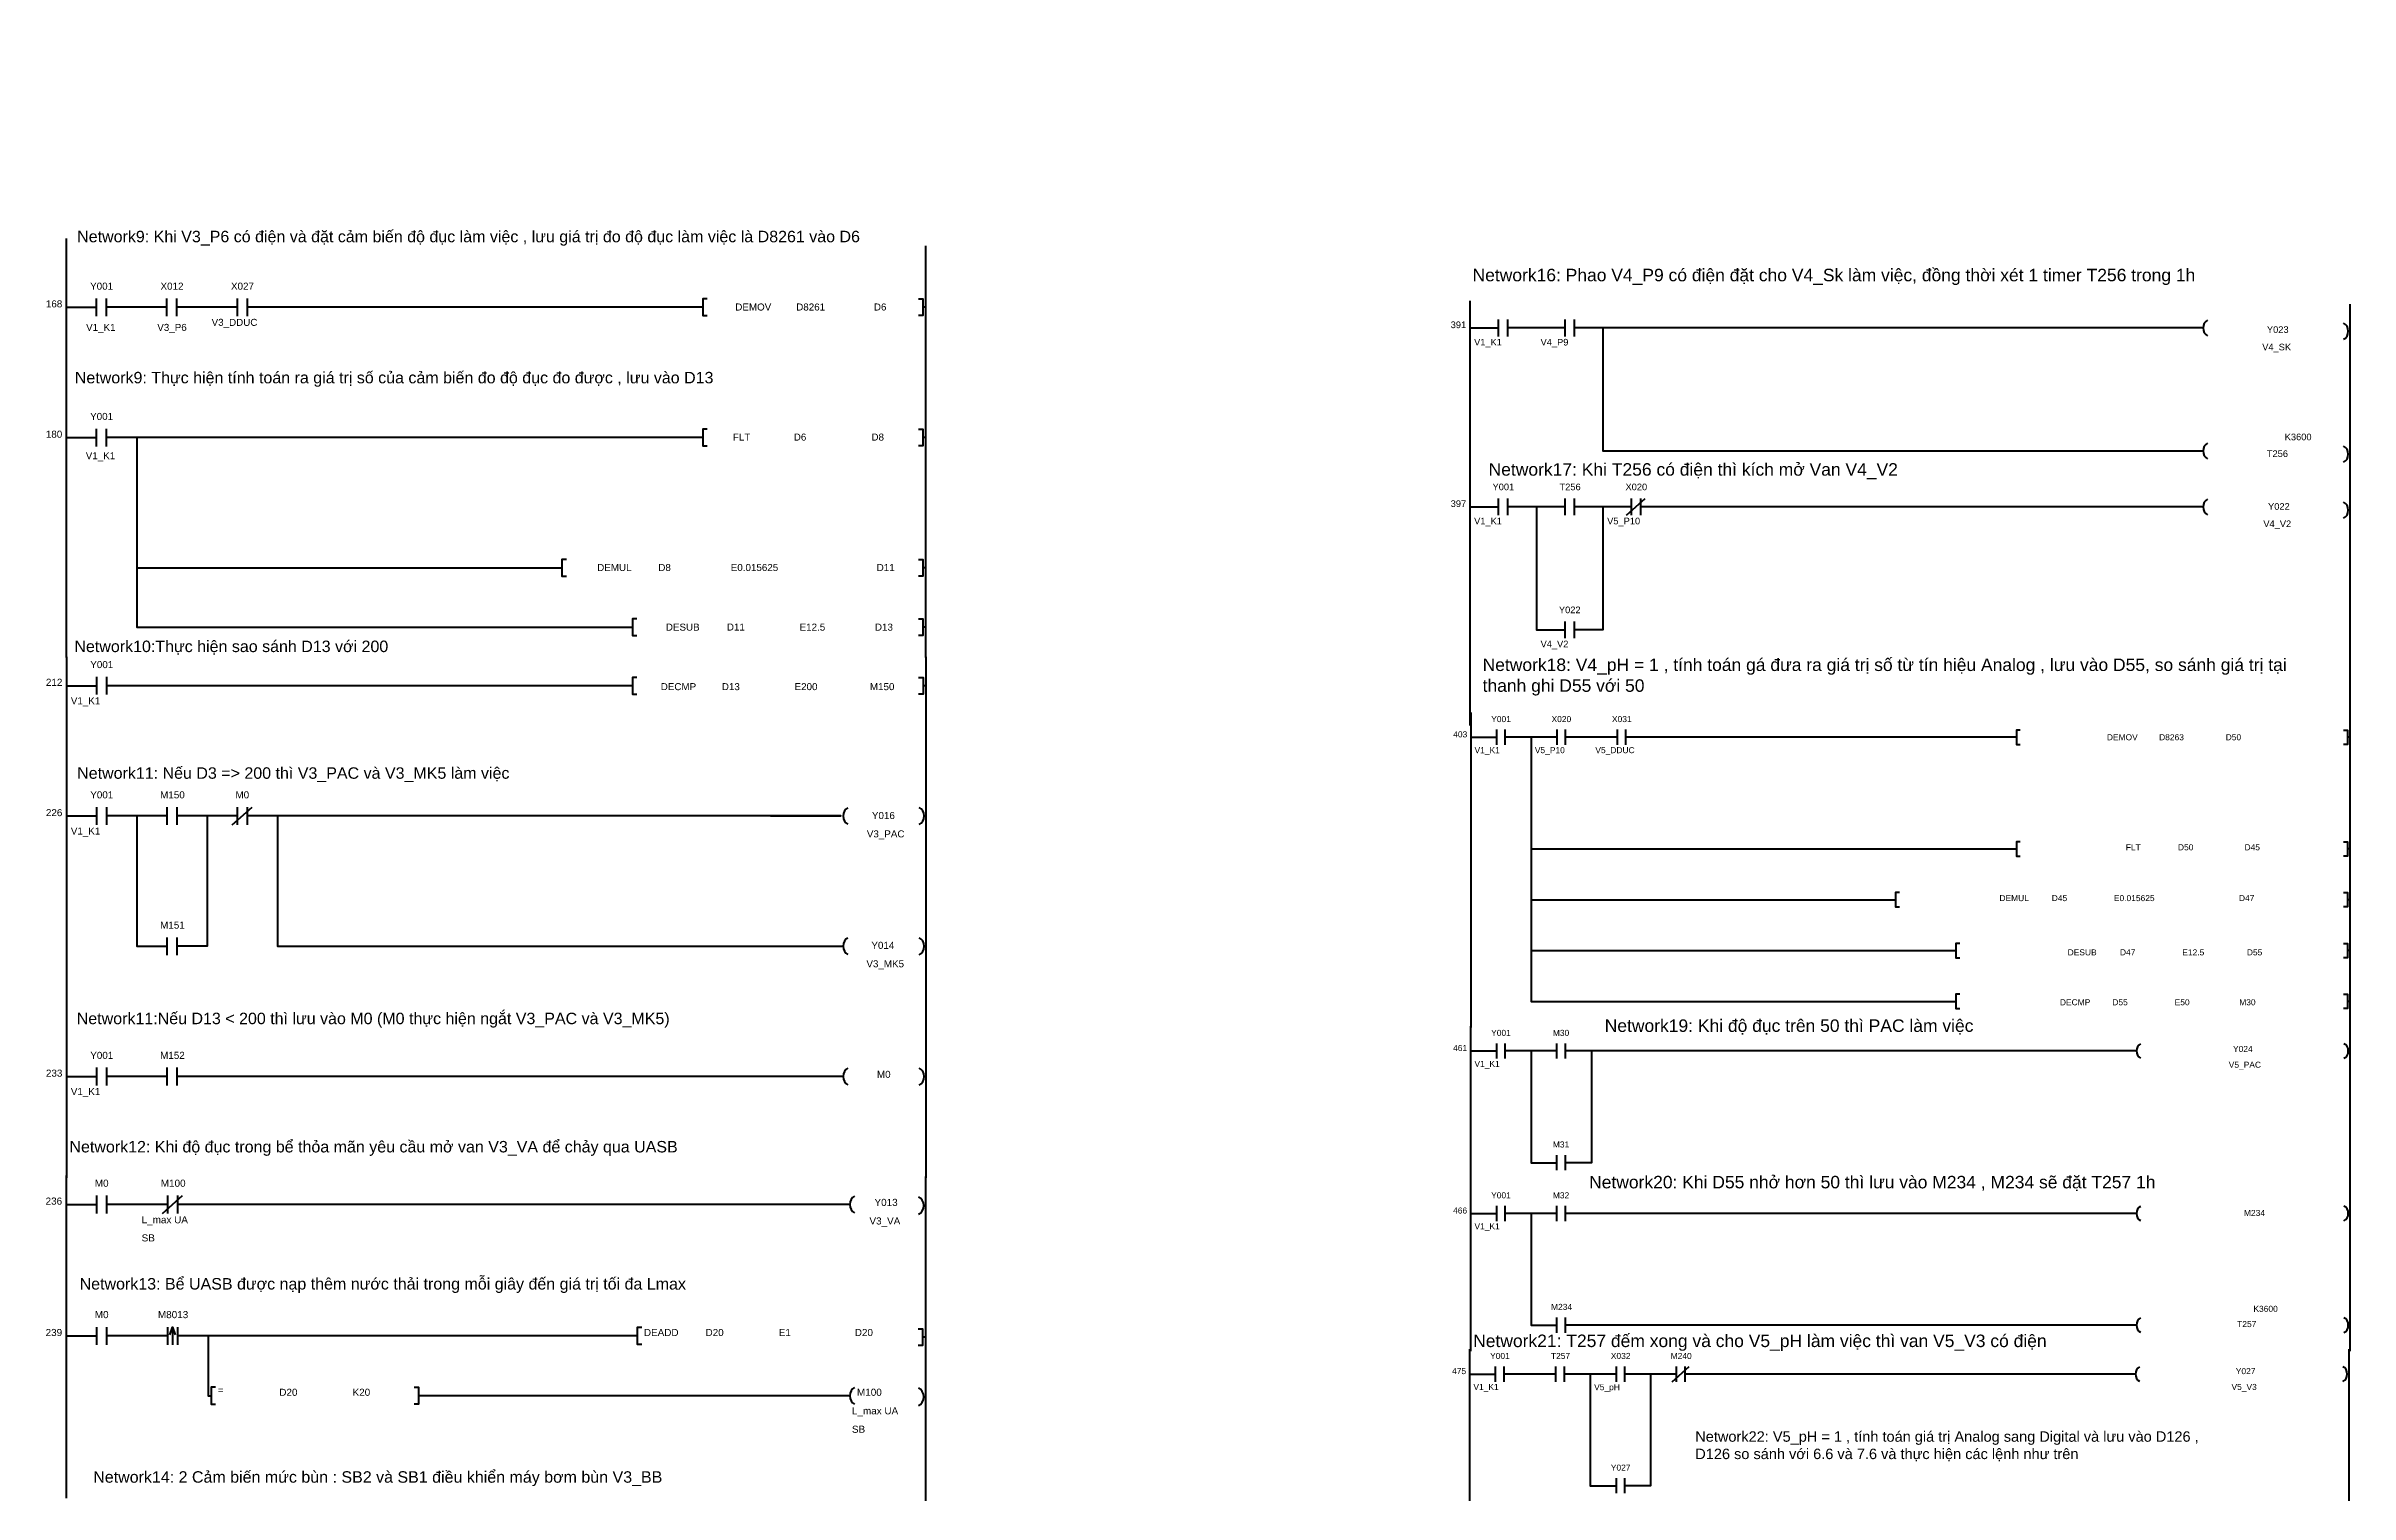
# Model space of a CAD drawing. Header units: millimetres. Extents: x 7014966 to 7187914, y 108642 to 109358.
# Drawn here: x 7015165.6 to 7015431.1, y 108805.5 to 108972.3 of the extents above; entities that cross this region are included whole.
import ezdxf

# ---------------------------------------------------------------- set-up
doc = ezdxf.new("R2010")
doc.units = ezdxf.units.MM
for name, color, linetype in [('PDF10_Geometry', 7, 'Continuous'), ('PDF10_Text', 7, 'Continuous'), ('PDF16_Geometry', 7, 'Continuous'), ('PDF16_Text', 7, 'Continuous'), ('PDF17_Geometry', 7, 'Continuous'), ('PDF17_Text', 7, 'Continuous'), ('PDF18_Geometry', 7, 'Continuous'), ('PDF18_Text', 7, 'Continuous'), ('PDF22_Geometry', 7, 'Continuous'), ('PDF22_Text', 7, 'Continuous'), ('PDF8_Geometry', 7, 'Continuous'), ('PDF8_Text', 7, 'Continuous'), ('PDF9_Geometry', 7, 'Continuous'), ('PDF9_Text', 7, 'Continuous')]:
    doc.layers.add(name, color=color, linetype=linetype)
doc.styles.add('PDF Microsoft Sans Serif', font='micross.ttf')
doc.styles.get("Standard").update_dxf_attribs({"font": 'arial.ttf'})

msp = doc.modelspace()

# ---------------------------------------------------------------- linework, layer by layer
at = {"layer": 'PDF10_Geometry', "lineweight": 40}
for points in [[(7015167.92, 108842.2), (7015167.92, 108827.05), (7015167.92, 108820.16), (7015167.92, 108805.02)], [(7015266.91, 108842.07), (7015266.91, 108826.93), (7015266.91, 108819.55), (7015266.91, 108804.4)], [(7015167.92, 108838.84), (7015171.4, 108838.84)], [(7015171.4, 108839.88), (7015171.4, 108837.81)], [(7015172.56, 108839.88), (7015172.56, 108837.81)], [(7015179.58, 108838.84), (7015176.1, 108838.84), (7015172.56, 108838.84)], [(7015179, 108837.81), (7015181.32, 108839.88)], [(7015179.58, 108839.88), (7015179.58, 108837.81)], [(7015180.74, 108839.88), (7015180.74, 108837.81)], [(7015258.2, 108838.84), (7015257.94, 108838.84), (7015249.76, 108838.84), (7015241.57, 108838.84), (7015233.39, 108838.84), (7015225.21, 108838.84), (7015217.02, 108838.84), (7015208.84, 108838.84), (7015200.65, 108838.84), (7015192.47, 108838.84), (7015184.29, 108838.84), (7015180.74, 108838.84)], [(7015266.91, 108838.72), (7015266.65, 108838.72)], [(7015171.4, 108824.73), (7015171.4, 108822.67)], [(7015172.56, 108824.73), (7015172.56, 108822.67)], [(7015179.58, 108824.73), (7015179.58, 108822.67)], [(7015179.84, 108823.83), (7015180.16, 108824.73), (7015180.16, 108822.67)], [(7015180.16, 108824.73), (7015180.48, 108823.83)], [(7015180.74, 108824.73), (7015180.74, 108822.67)], [(7015234.23, 108824.67), (7015233.71, 108824.67), (7015233.71, 108822.74), (7015234.23, 108822.74)], [(7015266.07, 108824.54), (7015266.59, 108824.54), (7015266.59, 108822.61), (7015266.07, 108822.61)], [(7015167.92, 108823.7), (7015171.4, 108823.7)], [(7015179.58, 108823.7), (7015176.1, 108823.7), (7015172.56, 108823.7)], [(7015233.71, 108823.7), (7015233.39, 108823.7), (7015225.21, 108823.7), (7015217.02, 108823.7), (7015208.84, 108823.7), (7015200.65, 108823.7), (7015192.47, 108823.7), (7015184.29, 108823.7), (7015180.74, 108823.7)], [(7015184.29, 108823.7), (7015184.29, 108820.16), (7015184.29, 108816.81), (7015184.61, 108816.81)], [(7015266.91, 108823.58), (7015266.59, 108823.58)], [(7015185.12, 108817.78), (7015184.61, 108817.78), (7015184.61, 108815.84), (7015185.12, 108815.84)], [(7015208, 108817.78), (7015208.51, 108817.78), (7015208.51, 108815.84), (7015208, 108815.84)], [(7015258.2, 108816.81), (7015257.94, 108816.81), (7015249.76, 108816.81), (7015241.57, 108816.81), (7015233.39, 108816.81), (7015225.21, 108816.81), (7015217.02, 108816.81), (7015208.84, 108816.81), (7015208.51, 108816.81)], [(7015266.91, 108816.68), (7015266.65, 108816.68)]]:
    msp.add_lwpolyline(points, dxfattribs=at)
for points in [[(7015258.74, 108839.81), (7015258.41, 108839.65), (7015258.2, 108839.27), (7015258.2, 108838.84)], [(7015258.2, 108838.84), (7015258.2, 108838.42), (7015258.41, 108838.04), (7015258.74, 108837.88)], [(7015266.72, 108838.72), (7015266.72, 108839.17), (7015266.48, 108839.57), (7015266.13, 108839.7)], [(7015266.13, 108837.73), (7015266.48, 108837.87), (7015266.72, 108838.27), (7015266.72, 108838.72)], [(7015258.74, 108817.77), (7015258.41, 108817.62), (7015258.2, 108817.24), (7015258.2, 108816.81)], [(7015258.2, 108816.81), (7015258.2, 108816.38), (7015258.41, 108816), (7015258.74, 108815.85)], [(7015266.72, 108816.68), (7015266.72, 108817.13), (7015266.48, 108817.53), (7015266.13, 108817.67)], [(7015266.13, 108815.7), (7015266.48, 108815.83), (7015266.72, 108816.23), (7015266.72, 108816.68)]]:
    msp.add_open_spline(points, degree=3, dxfattribs=at)
at = {"layer": 'PDF16_Geometry', "lineweight": 40}
for points in [[(7015329.75, 108895.54), (7015329.75, 108882.67), (7015329.75, 108876.82), (7015329.75, 108870.96), (7015329.75, 108865.1), (7015329.75, 108859.24)], [(7015332.71, 108893.57), (7015332.71, 108891.82)], [(7015333.69, 108893.57), (7015333.69, 108891.82)], [(7015339.66, 108893.57), (7015339.66, 108891.82)], [(7015340.65, 108893.57), (7015340.65, 108891.82)], [(7015346.62, 108893.57), (7015346.62, 108891.82)], [(7015347.6, 108893.57), (7015347.6, 108891.82)], [(7015393.06, 108893.51), (7015392.62, 108893.51), (7015392.62, 108891.87), (7015393.06, 108891.87)], [(7015430.33, 108893.51), (7015430.77, 108893.51), (7015430.77, 108891.87), (7015430.33, 108891.87)], [(7015431.04, 108895.54), (7015431.04, 108882.67), (7015431.04, 108876.82), (7015431.04, 108870.96), (7015431.04, 108865.1), (7015431.04, 108859.24)], [(7015329.75, 108892.69), (7015332.71, 108892.69)], [(7015339.66, 108892.69), (7015336.71, 108892.69), (7015333.69, 108892.69)], [(7015336.71, 108892.69), (7015336.71, 108882.67), (7015336.71, 108876.82), (7015336.71, 108870.96), (7015336.71, 108865.1), (7015336.71, 108862.25), (7015343.66, 108862.25), (7015350.62, 108862.25), (7015357.57, 108862.25), (7015364.53, 108862.25), (7015371.48, 108862.25), (7015378.43, 108862.25), (7015385.39, 108862.25), (7015385.66, 108862.25)], [(7015346.62, 108892.69), (7015343.66, 108892.69), (7015340.65, 108892.69)], [(7015392.62, 108892.69), (7015392.34, 108892.69), (7015385.39, 108892.69), (7015378.43, 108892.69), (7015371.48, 108892.69), (7015364.53, 108892.69), (7015357.57, 108892.69), (7015350.62, 108892.69), (7015347.6, 108892.69)], [(7015431.04, 108892.69), (7015430.77, 108892.69)], [(7015393.06, 108880.65), (7015392.62, 108880.65), (7015392.62, 108879.01), (7015393.06, 108879.01)], [(7015430.33, 108880.65), (7015430.77, 108880.65), (7015430.77, 108879.01), (7015430.33, 108879.01)], [(7015336.71, 108879.83), (7015343.66, 108879.83), (7015350.62, 108879.83), (7015357.57, 108879.83), (7015364.53, 108879.83), (7015371.48, 108879.83), (7015378.43, 108879.83), (7015385.39, 108879.83), (7015392.34, 108879.83), (7015392.62, 108879.83)], [(7015431.04, 108879.83), (7015430.77, 108879.83)], [(7015336.71, 108873.97), (7015343.66, 108873.97), (7015350.62, 108873.97), (7015357.57, 108873.97), (7015364.53, 108873.97), (7015371.48, 108873.97), (7015378.43, 108873.97), (7015378.71, 108873.97)], [(7015379.15, 108874.79), (7015378.71, 108874.79), (7015378.71, 108873.15), (7015379.15, 108873.15)], [(7015430.33, 108874.79), (7015430.77, 108874.79), (7015430.77, 108873.15), (7015430.33, 108873.15)], [(7015431.04, 108873.97), (7015430.77, 108873.97)], [(7015336.71, 108868.11), (7015343.66, 108868.11), (7015350.62, 108868.11), (7015357.57, 108868.11), (7015364.53, 108868.11), (7015371.48, 108868.11), (7015378.43, 108868.11), (7015385.39, 108868.11), (7015385.66, 108868.11)], [(7015386.1, 108868.93), (7015385.66, 108868.93), (7015385.66, 108867.29), (7015386.1, 108867.29)], [(7015430.33, 108868.93), (7015430.77, 108868.93), (7015430.77, 108867.29), (7015430.33, 108867.29)], [(7015431.04, 108868.11), (7015430.77, 108868.11)], [(7015386.1, 108863.07), (7015385.66, 108863.07), (7015385.66, 108861.43), (7015386.1, 108861.43)], [(7015430.33, 108863.07), (7015430.77, 108863.07), (7015430.77, 108861.43), (7015430.33, 108861.43)], [(7015431.04, 108862.25), (7015430.77, 108862.25)]]:
    msp.add_lwpolyline(points, dxfattribs=at)
at = {"layer": 'PDF17_Geometry', "lineweight": 40}
for points in [[(7015329.74, 108859.39), (7015329.74, 108846.52), (7015329.74, 108840.66), (7015329.74, 108827.8), (7015329.74, 108821.94)], [(7015431.03, 108859.39), (7015431.03, 108846.52), (7015431.03, 108840.66), (7015431.03, 108827.8), (7015431.03, 108821.94)], [(7015329.74, 108856.54), (7015332.7, 108856.54)], [(7015332.7, 108857.42), (7015332.7, 108855.67)], [(7015333.69, 108857.42), (7015333.69, 108855.67)], [(7015339.65, 108856.54), (7015336.7, 108856.54), (7015333.69, 108856.54)], [(7015336.7, 108856.54), (7015336.7, 108846.52), (7015336.7, 108843.67), (7015339.65, 108843.67)], [(7015339.65, 108857.42), (7015339.65, 108855.67)], [(7015340.64, 108857.42), (7015340.64, 108855.67)], [(7015406.46, 108856.54), (7015406.24, 108856.54), (7015399.29, 108856.54), (7015392.33, 108856.54), (7015385.38, 108856.54), (7015378.42, 108856.54), (7015371.47, 108856.54), (7015364.52, 108856.54), (7015357.56, 108856.54), (7015350.61, 108856.54), (7015343.65, 108856.54), (7015340.64, 108856.54)], [(7015343.65, 108856.54), (7015343.65, 108846.52), (7015343.65, 108843.67), (7015340.64, 108843.67)], [(7015431.03, 108856.54), (7015430.81, 108856.54)], [(7015339.65, 108844.55), (7015339.65, 108842.8)], [(7015340.64, 108844.55), (7015340.64, 108842.8)], [(7015329.74, 108837.82), (7015332.7, 108837.82)], [(7015332.7, 108838.69), (7015332.7, 108836.94)], [(7015333.69, 108838.69), (7015333.69, 108836.94)], [(7015339.65, 108837.82), (7015336.7, 108837.82), (7015333.69, 108837.82)], [(7015336.7, 108837.82), (7015336.7, 108827.8), (7015336.7, 108824.95), (7015339.65, 108824.95)], [(7015339.65, 108838.69), (7015339.65, 108836.94)], [(7015340.64, 108838.69), (7015340.64, 108836.94)], [(7015406.46, 108837.82), (7015406.24, 108837.82), (7015399.29, 108837.82), (7015392.33, 108837.82), (7015385.38, 108837.82), (7015378.42, 108837.82), (7015371.47, 108837.82), (7015364.52, 108837.82), (7015357.56, 108837.82), (7015350.61, 108837.82), (7015343.65, 108837.82), (7015340.64, 108837.82)], [(7015431.03, 108837.82), (7015430.81, 108837.82)], [(7015339.65, 108825.83), (7015339.65, 108824.07)], [(7015340.64, 108825.83), (7015340.64, 108824.07)], [(7015406.46, 108824.95), (7015406.24, 108824.95), (7015399.29, 108824.95), (7015392.33, 108824.95), (7015385.38, 108824.95), (7015378.42, 108824.95), (7015371.47, 108824.95), (7015364.52, 108824.95), (7015357.56, 108824.95), (7015350.61, 108824.95), (7015343.65, 108824.95), (7015340.64, 108824.95)], [(7015431.03, 108824.95), (7015430.81, 108824.95)]]:
    msp.add_lwpolyline(points, dxfattribs=at)
for points in [[(7015406.92, 108857.36), (7015406.64, 108857.23), (7015406.46, 108856.9), (7015406.46, 108856.54)], [(7015406.46, 108856.54), (7015406.46, 108856.18), (7015406.64, 108855.85), (7015406.92, 108855.72)], [(7015430.87, 108856.54), (7015430.87, 108856.93), (7015430.67, 108857.27), (7015430.37, 108857.38)], [(7015430.37, 108855.7), (7015430.67, 108855.82), (7015430.87, 108856.16), (7015430.87, 108856.54)], [(7015406.92, 108838.63), (7015406.64, 108838.5), (7015406.46, 108838.18), (7015406.46, 108837.82)], [(7015406.46, 108837.82), (7015406.46, 108837.45), (7015406.64, 108837.13), (7015406.92, 108837)], [(7015430.87, 108837.82), (7015430.87, 108838.2), (7015430.67, 108838.54), (7015430.37, 108838.65)], [(7015430.37, 108836.98), (7015430.67, 108837.09), (7015430.87, 108837.43), (7015430.87, 108837.82)], [(7015406.92, 108825.77), (7015406.64, 108825.64), (7015406.46, 108825.31), (7015406.46, 108824.95)], [(7015406.46, 108824.95), (7015406.46, 108824.59), (7015406.64, 108824.26), (7015406.92, 108824.13)], [(7015430.87, 108824.95), (7015430.87, 108825.33), (7015430.67, 108825.67), (7015430.37, 108825.79)], [(7015430.37, 108824.11), (7015430.67, 108824.22), (7015430.87, 108824.56), (7015430.87, 108824.95)]]:
    msp.add_open_spline(points, degree=3, dxfattribs=at)
at = {"layer": 'PDF18_Geometry', "lineweight": 40}
for points in [[(7015329.62, 108822.16), (7015329.62, 108809.29), (7015329.62, 108796.42)], [(7015430.91, 108822.16), (7015430.91, 108809.29), (7015430.91, 108796.42)], [(7015329.62, 108819.31), (7015332.58, 108819.31)], [(7015332.58, 108820.19), (7015332.58, 108818.43)], [(7015333.56, 108820.19), (7015333.56, 108818.43)], [(7015339.53, 108819.31), (7015336.57, 108819.31), (7015333.56, 108819.31)], [(7015339.53, 108820.19), (7015339.53, 108818.43)], [(7015340.52, 108820.19), (7015340.52, 108818.43)], [(7015346.49, 108819.31), (7015343.53, 108819.31), (7015340.52, 108819.31)], [(7015343.53, 108819.31), (7015343.53, 108809.29), (7015343.53, 108806.44), (7015346.49, 108806.44)], [(7015346.49, 108820.19), (7015346.49, 108818.43)], [(7015347.47, 108820.19), (7015347.47, 108818.43)], [(7015353.44, 108819.31), (7015350.48, 108819.31), (7015347.47, 108819.31)], [(7015350.48, 108819.31), (7015350.48, 108809.29), (7015350.48, 108806.44), (7015347.47, 108806.44)], [(7015352.95, 108818.43), (7015354.92, 108820.19)], [(7015353.44, 108820.19), (7015353.44, 108818.43)], [(7015354.43, 108820.19), (7015354.43, 108818.43)], [(7015406.34, 108819.31), (7015406.12, 108819.31), (7015399.17, 108819.31), (7015392.21, 108819.31), (7015385.26, 108819.31), (7015378.3, 108819.31), (7015371.35, 108819.31), (7015364.39, 108819.31), (7015357.44, 108819.31), (7015354.43, 108819.31)], [(7015430.91, 108819.31), (7015430.69, 108819.31)], [(7015346.49, 108807.32), (7015346.49, 108805.57)], [(7015347.47, 108807.32), (7015347.47, 108805.57)]]:
    msp.add_lwpolyline(points, dxfattribs=at)
for points in [[(7015406.8, 108820.13), (7015406.52, 108820), (7015406.34, 108819.67), (7015406.34, 108819.31)], [(7015406.34, 108819.31), (7015406.34, 108818.95), (7015406.52, 108818.62), (7015406.8, 108818.49)], [(7015430.75, 108819.31), (7015430.75, 108819.69), (7015430.54, 108820.03), (7015430.25, 108820.15)], [(7015430.25, 108818.47), (7015430.54, 108818.58), (7015430.75, 108818.92), (7015430.75, 108819.31)]]:
    msp.add_open_spline(points, degree=3, dxfattribs=at)
at = {"layer": 'PDF22_Geometry', "lineweight": 40}
for points in [[(7015329.66, 108942.99), (7015329.66, 108928.82), (7015329.66, 108922.37), (7015329.66, 108908.2), (7015329.66, 108894.03)], [(7015431.05, 108942.62), (7015431.05, 108928.45), (7015431.05, 108922), (7015431.05, 108907.83), (7015431.05, 108893.66)], [(7015329.66, 108939.86), (7015332.92, 108939.86)], [(7015332.92, 108940.82), (7015332.92, 108938.89)], [(7015334, 108940.82), (7015334, 108938.89)], [(7015340.58, 108939.86), (7015337.32, 108939.86), (7015334, 108939.86)], [(7015340.58, 108940.82), (7015340.58, 108938.89)], [(7015341.66, 108940.82), (7015341.66, 108938.89)], [(7015414.14, 108939.86), (7015413.9, 108939.86), (7015406.24, 108939.86), (7015398.58, 108939.86), (7015390.93, 108939.86), (7015383.27, 108939.86), (7015375.61, 108939.86), (7015367.95, 108939.86), (7015360.29, 108939.86), (7015352.64, 108939.86), (7015344.98, 108939.86), (7015341.66, 108939.86)], [(7015344.98, 108939.86), (7015344.98, 108928.82), (7015344.98, 108925.69), (7015352.64, 108925.69), (7015360.29, 108925.69), (7015367.95, 108925.69), (7015375.61, 108925.69), (7015383.27, 108925.69), (7015390.93, 108925.69), (7015398.58, 108925.69), (7015406.24, 108925.69), (7015413.9, 108925.69), (7015414.14, 108925.69)], [(7015431.05, 108939.49), (7015430.81, 108939.49)], [(7015431.05, 108925.32), (7015430.81, 108925.32)], [(7015332.92, 108920.2), (7015332.92, 108918.27)], [(7015334, 108920.2), (7015334, 108918.27)], [(7015340.58, 108920.2), (7015340.58, 108918.27)], [(7015341.66, 108920.2), (7015341.66, 108918.27)], [(7015347.69, 108918.27), (7015349.86, 108920.2)], [(7015348.23, 108920.2), (7015348.23, 108918.27)], [(7015349.32, 108920.2), (7015349.32, 108918.27)], [(7015329.66, 108919.24), (7015332.92, 108919.24)], [(7015340.58, 108919.24), (7015337.32, 108919.24), (7015334, 108919.24)], [(7015337.32, 108919.24), (7015337.32, 108908.2), (7015337.32, 108905.07), (7015340.58, 108905.07)], [(7015348.23, 108919.24), (7015344.98, 108919.24), (7015341.66, 108919.24)], [(7015344.98, 108919.24), (7015344.98, 108908.2), (7015344.98, 108905.07), (7015341.66, 108905.07)], [(7015414.14, 108919.24), (7015413.9, 108919.24), (7015406.24, 108919.24), (7015398.58, 108919.24), (7015390.93, 108919.24), (7015383.27, 108919.24), (7015375.61, 108919.24), (7015367.95, 108919.24), (7015360.29, 108919.24), (7015352.64, 108919.24), (7015349.32, 108919.24)], [(7015431.05, 108918.87), (7015430.81, 108918.87)], [(7015340.58, 108906.03), (7015340.58, 108904.1)], [(7015341.66, 108906.03), (7015341.66, 108904.1)]]:
    msp.add_lwpolyline(points, dxfattribs=at)
for points in [[(7015414.64, 108940.76), (7015414.34, 108940.61), (7015414.14, 108940.25), (7015414.14, 108939.86)], [(7015414.14, 108939.86), (7015414.14, 108939.46), (7015414.34, 108939.1), (7015414.64, 108938.96)], [(7015430.87, 108939.49), (7015430.87, 108939.91), (7015430.65, 108940.28), (7015430.32, 108940.41)], [(7015430.32, 108938.56), (7015430.65, 108938.69), (7015430.87, 108939.06), (7015430.87, 108939.49)], [(7015414.64, 108926.59), (7015414.34, 108926.44), (7015414.14, 108926.09), (7015414.14, 108925.69)], [(7015414.14, 108925.69), (7015414.14, 108925.29), (7015414.34, 108924.93), (7015414.64, 108924.79)], [(7015430.87, 108925.32), (7015430.87, 108925.74), (7015430.65, 108926.12), (7015430.32, 108926.24)], [(7015430.32, 108924.4), (7015430.65, 108924.52), (7015430.87, 108924.89), (7015430.87, 108925.32)], [(7015414.64, 108920.14), (7015414.34, 108919.99), (7015414.14, 108919.63), (7015414.14, 108919.24)], [(7015414.14, 108919.24), (7015414.14, 108918.84), (7015414.34, 108918.48), (7015414.64, 108918.34)], [(7015430.87, 108918.87), (7015430.87, 108919.29), (7015430.65, 108919.66), (7015430.32, 108919.79)], [(7015430.32, 108917.94), (7015430.65, 108918.07), (7015430.87, 108918.44), (7015430.87, 108918.87)]]:
    msp.add_open_spline(points, degree=3, dxfattribs=at)
at = {"layer": 'PDF8_Geometry', "lineweight": 40}
for points in [[(7015167.92, 108950.17), (7015167.92, 108945.56), (7015167.92, 108930.55), (7015167.92, 108915.54), (7015167.92, 108908.71), (7015167.92, 108901.87)], [(7015266.94, 108949.34), (7015266.94, 108945.56), (7015266.94, 108930.55), (7015266.94, 108915.54), (7015266.94, 108908.71), (7015266.94, 108901.87)], [(7015167.92, 108942.24), (7015171.37, 108942.24)], [(7015171.37, 108943.26), (7015171.37, 108941.22)], [(7015172.52, 108943.26), (7015172.52, 108941.22)], [(7015179.49, 108942.24), (7015176.04, 108942.24), (7015172.52, 108942.24)], [(7015179.49, 108943.26), (7015179.49, 108941.22)], [(7015180.64, 108943.26), (7015180.64, 108941.22)], [(7015187.6, 108942.24), (7015184.15, 108942.24), (7015180.64, 108942.24)], [(7015187.6, 108943.26), (7015187.6, 108941.22)], [(7015188.75, 108943.26), (7015188.75, 108941.22)], [(7015241.26, 108942.24), (7015240.94, 108942.24), (7015232.83, 108942.24), (7015224.71, 108942.24), (7015216.6, 108942.24), (7015208.49, 108942.24), (7015200.37, 108942.24), (7015192.26, 108942.24), (7015188.75, 108942.24)], [(7015241.77, 108943.2), (7015241.26, 108943.2), (7015241.26, 108941.28), (7015241.77, 108941.28)], [(7015266.11, 108943.2), (7015266.62, 108943.2), (7015266.62, 108941.28), (7015266.11, 108941.28)], [(7015266.94, 108942.24), (7015266.62, 108942.24)], [(7015171.37, 108928.25), (7015171.37, 108926.21)], [(7015172.52, 108928.25), (7015172.52, 108926.21)], [(7015241.77, 108928.19), (7015241.26, 108928.19), (7015241.26, 108926.27), (7015241.77, 108926.27)], [(7015266.11, 108928.19), (7015266.62, 108928.19), (7015266.62, 108926.27), (7015266.11, 108926.27)], [(7015167.92, 108927.23), (7015171.37, 108927.23)], [(7015241.26, 108927.23), (7015240.94, 108927.23), (7015232.83, 108927.23), (7015224.71, 108927.23), (7015216.6, 108927.23), (7015208.49, 108927.23), (7015200.37, 108927.23), (7015192.26, 108927.23), (7015184.15, 108927.23), (7015176.04, 108927.23), (7015172.52, 108927.23)], [(7015176.04, 108927.23), (7015176.04, 108915.54), (7015176.04, 108908.71), (7015176.04, 108905.39), (7015184.15, 108905.39), (7015192.26, 108905.39), (7015200.37, 108905.39), (7015208.49, 108905.39), (7015216.6, 108905.39), (7015224.71, 108905.39), (7015232.83, 108905.39), (7015233.15, 108905.39)], [(7015266.94, 108927.23), (7015266.62, 108927.23)], [(7015176.04, 108912.22), (7015184.15, 108912.22), (7015192.26, 108912.22), (7015200.37, 108912.22), (7015208.49, 108912.22), (7015216.6, 108912.22), (7015224.71, 108912.22), (7015225.03, 108912.22)], [(7015225.55, 108913.18), (7015225.03, 108913.18), (7015225.03, 108911.26), (7015225.55, 108911.26)], [(7015266.11, 108913.18), (7015266.62, 108913.18), (7015266.62, 108911.26), (7015266.11, 108911.26)], [(7015266.94, 108912.22), (7015266.62, 108912.22)], [(7015233.66, 108906.34), (7015233.15, 108906.34), (7015233.15, 108904.43), (7015233.66, 108904.43)], [(7015266.11, 108906.34), (7015266.62, 108906.34), (7015266.62, 108904.43), (7015266.11, 108904.43)], [(7015266.94, 108905.39), (7015266.62, 108905.39)]]:
    msp.add_lwpolyline(points, dxfattribs=at)
at = {"layer": 'PDF9_Geometry', "lineweight": 40}
for points in [[(7015167.94, 108901.95), (7015167.94, 108886.94), (7015167.94, 108871.93), (7015167.94, 108856.92), (7015167.94, 108841.91)], [(7015266.96, 108901.95), (7015266.96, 108886.94), (7015266.96, 108871.93), (7015266.96, 108856.92), (7015266.96, 108841.91)], [(7015171.39, 108899.65), (7015171.39, 108897.61)], [(7015172.54, 108899.65), (7015172.54, 108897.61)], [(7015233.67, 108899.59), (7015233.16, 108899.59), (7015233.16, 108897.67), (7015233.67, 108897.67)], [(7015266.13, 108899.59), (7015266.64, 108899.59), (7015266.64, 108897.67), (7015266.13, 108897.67)], [(7015167.94, 108898.63), (7015171.39, 108898.63)], [(7015233.16, 108898.63), (7015232.84, 108898.63), (7015224.73, 108898.63), (7015216.62, 108898.63), (7015208.5, 108898.63), (7015200.39, 108898.63), (7015192.28, 108898.63), (7015184.17, 108898.63), (7015176.05, 108898.63), (7015172.54, 108898.63)], [(7015266.96, 108898.63), (7015266.64, 108898.63)], [(7015167.94, 108883.62), (7015171.39, 108883.62)], [(7015171.39, 108884.64), (7015171.39, 108882.6)], [(7015172.54, 108884.64), (7015172.54, 108882.6)], [(7015179.5, 108883.62), (7015176.05, 108883.62), (7015172.54, 108883.62)], [(7015176.05, 108883.62), (7015176.05, 108871.93), (7015176.05, 108868.61), (7015179.5, 108868.61)], [(7015179.5, 108884.64), (7015179.5, 108882.6)], [(7015180.65, 108884.64), (7015180.65, 108882.6)], [(7015187.61, 108883.62), (7015184.17, 108883.62), (7015180.65, 108883.62)], [(7015184.17, 108883.62), (7015184.17, 108871.93), (7015184.17, 108868.61), (7015180.65, 108868.61)], [(7015187.04, 108882.6), (7015189.34, 108884.64)], [(7015187.61, 108884.64), (7015187.61, 108882.6)], [(7015188.77, 108884.64), (7015188.77, 108882.6)], [(7015249.07, 108883.62), (7015257.18, 108883.62), (7015249.07, 108883.62), (7015240.96, 108883.62), (7015232.84, 108883.62), (7015224.73, 108883.62), (7015216.62, 108883.62), (7015208.5, 108883.62), (7015200.39, 108883.62), (7015192.28, 108883.62), (7015188.77, 108883.62)], [(7015192.28, 108883.62), (7015192.28, 108871.93), (7015192.28, 108868.61), (7015200.39, 108868.61), (7015208.5, 108868.61), (7015216.62, 108868.61), (7015224.73, 108868.61), (7015232.84, 108868.61), (7015240.96, 108868.61), (7015249.07, 108868.61), (7015257.18, 108868.61), (7015257.44, 108868.61)], [(7015266.96, 108883.62), (7015266.7, 108883.62)], [(7015179.5, 108869.63), (7015179.5, 108867.59)], [(7015180.65, 108869.63), (7015180.65, 108867.59)], [(7015266.96, 108868.61), (7015266.7, 108868.61)], [(7015167.94, 108853.6), (7015171.39, 108853.6)], [(7015171.39, 108854.62), (7015171.39, 108852.57)], [(7015172.54, 108854.62), (7015172.54, 108852.57)], [(7015179.5, 108853.6), (7015176.05, 108853.6), (7015172.54, 108853.6)], [(7015179.5, 108854.62), (7015179.5, 108852.57)], [(7015180.65, 108854.62), (7015180.65, 108852.57)], [(7015257.44, 108853.6), (7015257.18, 108853.6), (7015249.07, 108853.6), (7015240.96, 108853.6), (7015232.84, 108853.6), (7015224.73, 108853.6), (7015216.62, 108853.6), (7015208.5, 108853.6), (7015200.39, 108853.6), (7015192.28, 108853.6), (7015184.17, 108853.6), (7015180.65, 108853.6)], [(7015266.96, 108853.6), (7015266.7, 108853.6)]]:
    msp.add_lwpolyline(points, dxfattribs=at)
for points in [[(7015257.97, 108884.57), (7015257.65, 108884.42), (7015257.44, 108884.04), (7015257.44, 108883.62)], [(7015257.44, 108883.62), (7015257.44, 108883.19), (7015257.65, 108882.82), (7015257.97, 108882.66)], [(7015266.77, 108883.62), (7015266.77, 108884.07), (7015266.53, 108884.46), (7015266.18, 108884.59)], [(7015266.18, 108882.64), (7015266.53, 108882.77), (7015266.77, 108883.17), (7015266.77, 108883.62)], [(7015257.97, 108869.56), (7015257.65, 108869.41), (7015257.44, 108869.03), (7015257.44, 108868.61)], [(7015266.77, 108868.61), (7015266.77, 108869.06), (7015266.53, 108869.45), (7015266.18, 108869.58)], [(7015257.44, 108868.61), (7015257.44, 108868.18), (7015257.65, 108867.81), (7015257.97, 108867.65)], [(7015266.18, 108867.63), (7015266.53, 108867.76), (7015266.77, 108868.16), (7015266.77, 108868.61)], [(7015257.97, 108854.55), (7015257.65, 108854.4), (7015257.44, 108854.02), (7015257.44, 108853.6)], [(7015257.44, 108853.6), (7015257.44, 108853.17), (7015257.65, 108852.79), (7015257.97, 108852.64)], [(7015266.77, 108853.6), (7015266.77, 108854.04), (7015266.53, 108854.44), (7015266.18, 108854.57)], [(7015266.18, 108852.62), (7015266.53, 108852.75), (7015266.77, 108853.15), (7015266.77, 108853.6)]]:
    msp.add_open_spline(points, degree=3, dxfattribs=at)

# ---------------------------------------------------------------- texts
at = {"attachment_point": 1}
for s, width, heights, insert, char_height in [('\\pxt32;Network9: Khi V3_P6 có điện và đặt cảm biến độ đục làm việc , lưu giá trị đo độ đục làm việc là D8261 vào D6', 93.2943, [4.1], (7015169.18, 108951.06), 1.32), ('\\pxt32;Network16: Phao V4_P9 có điện đặt cho V4_Sk làm việc, đồng thời xét 1 timer T256 trong 1h', 104.3281, [2.04], (7015329.96, 108946.68), 1.44), ('\\pxt32;Network9: Thực hiện tính toán ra giá trị số của cảm biến đo độ đục đo được , lưu vào D13', 79.2495, [4.1], (7015168.91, 108934.8), 1.32), ('\\pxt32;Network17: Khi T256 có điện thì kích mở Van V4_V2', 104.3281, [2.04], (7015331.81, 108924.28), 1.44), ('\\pxt32;Network10:Thực hiện sao sánh D13 với 200', 71.9575, [4.1], (7015168.86, 108903.83), 1.32), ('\\pxt32;Network18: V4_pH = 1 , tính toán gá đưa ra giá trị số từ tín hiệu Analog , lưu vào D55, so sánh giá trị tại thanh ghi D55 với 50', 97.4608, [5.55], (7015331.12, 108901.77), 1.44), ('\\pxt32;Network11: Nếu D3 => 200 thì V3_PAC và V3_MK5 làm việc', 71.9575, [4.1], (7015169.18, 108889.23), 1.32), ('\\pxt32;Network11:Nếu D13 < 200 thì lưu vào M0 (M0 thực hiện ngắt V3_PAC và V3_MK5)', 71.9575, [4.1], (7015169.13, 108860.95), 1.32), ('\\pxt32;Network19: Khi độ đục trên 50 thì PAC làm việc ', 104.3281, [2.04], (7015345.19, 108860.18), 1.44), ('\\pxt32;Network12: Khi độ đục trong bể thỏa mãn yêu cầu mở van V3_VA để chảy qua UASB', 71.9575, [4.1], (7015168.29, 108846.17), 1.32), ('\\pxt32;Network20: Khi D55 nhở hơn 50 thì lưu vào M234 , M234 sẽ đặt T257 1h', 104.3281, [2.04], (7015343.39, 108842.15), 1.44), ('\\pxt32;Network13: Bể UASB được nạp thêm nước thải trong mỗi giây đến giá trị tối đa Lmax', 71.9575, [4.1], (7015169.46, 108830.37), 1.32), ('\\pxt32;Network21: T257 đếm xong và cho V5_pH làm việc thì van V5_V3 có điện', 104.3281, [2.04], (7015330.03, 108823.86), 1.44), ('\\pxt32;Network22: V5_pH = 1 , tính toán giá trị Analog sang Digital và lưu vào D126 , \\PD126 so sánh với 6.6 và 7.6 và thực hiện các lệnh như trên', 103.6291, [4.68], (7015355.62, 108812.71), 1.2), ('\\pxt32;Network14: 2 Cảm biến mức bùn : SB2 và SB1 điều khiển máy bơm bùn V3_BB ', 71.9575, [4.1], (7015171.03, 108808.11), 1.32)]:
    msp.add_mtext_dynamic_manual_height_columns(s, width=width, gutter_width=12.5, heights=heights, dxfattribs=dict(at, insert=insert, char_height=char_height))
at = {"layer": 'PDF10_Text', "attachment_point": 7, "style": 'PDF Microsoft Sans Serif'}
for s, insert, char_height in [('M0', (7015171.21, 108840.88), 0.819), ('M100', (7015178.81, 108840.88), 0.819), ('236', (7015165.54, 108838.82), 0.819), ('Y013', (7015261.05, 108838.67), 0.819), ('SB', (7015176.61, 108834.58), 0.817), ('L_max UA', (7015176.61, 108836.45), 0.817), ('V3_VA', (7015260.47, 108836.31), 0.817), ('239', (7015165.54, 108823.68), 0.819), ('M0', (7015171.21, 108825.74), 0.819), ('M8013', (7015178.48, 108825.74), 0.819), ('DEADD', (7015234.48, 108823.69), 0.817), ('D20', (7015241.58, 108823.68), 0.817), ('E1', (7015250.02, 108823.69), 0.817), ('D20', (7015258.78, 108823.68), 0.817), ('=', (7015185.39, 108817.04), 0.817), ('D20', (7015192.47, 108816.79), 0.817), ('K20', (7015200.91, 108816.79), 0.817), ('M100', (7015259.03, 108816.79), 0.819), ('L_max UA', (7015258.45, 108814.43), 0.817), ('SB', (7015258.45, 108812.53), 0.817)]:
    msp.add_mtext(s, dxfattribs=dict(at, insert=insert, char_height=char_height))
at = {"layer": 'PDF16_Text', "attachment_point": 7, "style": 'PDF Microsoft Sans Serif'}
for s, insert, char_height in [('403', (7015327.73, 108892.67), 0.696), ('Y001', (7015332.11, 108894.43), 0.696), ('X020', (7015339.06, 108894.43), 0.696), ('X031', (7015346.02, 108894.43), 0.696), ('V1_K1', (7015330.19, 108890.66), 0.694), ('V5_P10', (7015337.14, 108890.66), 0.694), ('V5_DDUC', (7015344.11, 108890.66), 0.694), ('DEMOV', (7015403.05, 108892.34), 0.694), ('D8263', (7015409.07, 108892.34), 0.694), ('D50', (7015416.74, 108892.34), 0.694), ('FLT', (7015405.23, 108879.67), 0.694), ('D50', (7015411.24, 108879.66), 0.694), ('D45', (7015418.91, 108879.66), 0.694), ('DEMUL', (7015390.67, 108873.8), 0.694), ('D45', (7015396.7, 108873.8), 0.694), ('E0.015625', (7015403.86, 108873.8), 0.694), ('D47', (7015418.27, 108873.81), 0.694), ('DESUB', (7015398.53, 108867.55), 0.694), ('D47', (7015404.56, 108867.57), 0.694), ('E12.5', (7015411.74, 108867.55), 0.694), ('D55', (7015419.18, 108867.55), 0.694), ('DECMP', (7015397.64, 108861.8), 0.694), ('D55', (7015403.68, 108861.8), 0.694), ('E50', (7015410.86, 108861.8), 0.694), ('M30', (7015418.3, 108861.8), 0.694)]:
    msp.add_mtext(s, dxfattribs=dict(at, insert=insert, char_height=char_height))
at = {"layer": 'PDF17_Text', "attachment_point": 7, "style": 'PDF Microsoft Sans Serif'}
for s, insert, char_height in [('Y001', (7015332.1, 108858.27), 0.696), ('M30', (7015339.21, 108858.27), 0.696), ('461', (7015327.72, 108856.52), 0.696), ('Y024', (7015417.58, 108856.42), 0.696), ('V1_K1', (7015330.18, 108854.51), 0.694), ('V5_PAC', (7015417.09, 108854.41), 0.694), ('M31', (7015339.21, 108845.41), 0.696), ('466', (7015327.72, 108837.8), 0.696), ('Y001', (7015332.1, 108839.55), 0.696), ('M32', (7015339.21, 108839.55), 0.696), ('M234', (7015418.84, 108837.52), 0.696), ('V1_K1', (7015330.18, 108835.79), 0.694), ('M234', (7015339, 108826.69), 0.696), ('K3600', (7015419.93, 108826.47), 0.696), ('T257', (7015418.06, 108824.71), 0.696)]:
    msp.add_mtext(s, dxfattribs=dict(at, insert=insert, char_height=char_height))
at = {"layer": 'PDF18_Text', "attachment_point": 7, "style": 'PDF Microsoft Sans Serif'}
for s, insert, char_height in [('Y001', (7015331.98, 108821.04), 0.696), ('T257', (7015338.99, 108821.04), 0.696), ('X032', (7015345.89, 108821.04), 0.696), ('M240', (7015352.78, 108821.04), 0.696), ('475', (7015327.6, 108819.29), 0.696), ('Y027', (7015417.9, 108819.29), 0.696), ('V1_K1', (7015330.06, 108817.28), 0.694), ('V5_pH', (7015343.97, 108817.24), 0.694), ('V5_V3', (7015417.41, 108817.28), 0.694), ('Y027', (7015345.89, 108808.17), 0.696)]:
    msp.add_mtext(s, dxfattribs=dict(at, insert=insert, char_height=char_height))
at = {"layer": 'PDF22_Text', "attachment_point": 7, "style": 'PDF Microsoft Sans Serif'}
for s, insert, char_height in [('391', (7015327.44, 108939.83), 0.766), ('V1_K1', (7015330.14, 108937.62), 0.764), ('V4_P9', (7015337.8, 108937.62), 0.764), ('Y023', (7015421.49, 108939.28), 0.766), ('V4_SK', (7015420.95, 108937.06), 0.764), ('T256', (7015421.48, 108924.98), 0.766), ('K3600', (7015423.54, 108926.91), 0.766), ('397', (7015327.44, 108919.22), 0.766), ('Y001', (7015332.26, 108921.15), 0.766), ('T256', (7015339.98, 108921.15), 0.766), ('X020', (7015347.58, 108921.15), 0.766), ('V1_K1', (7015330.14, 108917.01), 0.764), ('V5_P10', (7015345.47, 108917.01), 0.764), ('V4_V2', (7015421.08, 108916.69), 0.764), ('Y022', (7015421.62, 108918.9), 0.766), ('Y022', (7015339.91, 108906.98), 0.766), ('V4_V2', (7015337.8, 108902.84), 0.764)]:
    msp.add_mtext(s, dxfattribs=dict(at, insert=insert, char_height=char_height))
at = {"layer": 'PDF8_Text', "attachment_point": 7, "style": 'PDF Microsoft Sans Serif'}
for s, insert, char_height in [('Y001', (7015170.67, 108944.26), 0.812), ('X012', (7015178.78, 108944.26), 0.812), ('X027', (7015186.9, 108944.26), 0.812), ('168', (7015165.57, 108942.22), 0.812), ('DEMOV', (7015245.01, 108941.86), 0.809), ('D8261', (7015252.03, 108941.86), 0.809), ('D6', (7015260.98, 108941.86), 0.809), ('V1_K1', (7015170.21, 108939.29), 0.809), ('V3_P6', (7015178.41, 108939.29), 0.809), ('V3_DDUC', (7015184.67, 108939.87), 0.809), ('180', (7015165.57, 108927.2), 0.812), ('Y001', (7015170.67, 108929.25), 0.812), ('V1_K1', (7015170.17, 108924.5), 0.809), ('FLT', (7015244.73, 108926.88), 0.809), ('D6', (7015251.75, 108926.87), 0.809), ('D8', (7015260.7, 108926.87), 0.809), ('DEMUL', (7015229.1, 108911.84), 0.809), ('D8', (7015236.14, 108911.84), 0.809), ('E0.015625', (7015244.49, 108911.84), 0.809), ('D11', (7015261.3, 108911.85), 0.809), ('DESUB', (7015237.01, 108904.97), 0.809), ('D11', (7015244.04, 108904.99), 0.809), ('E12.5', (7015252.42, 108904.97), 0.809), ('D13', (7015261.1, 108904.97), 0.809)]:
    msp.add_mtext(s, dxfattribs=dict(at, insert=insert, char_height=char_height))
at = {"layer": 'PDF9_Text', "attachment_point": 7, "style": 'PDF Microsoft Sans Serif'}
for s, insert, char_height in [('Y001', (7015170.69, 108900.65), 0.812), ('212', (7015165.58, 108898.62), 0.812), ('DECMP', (7015236.42, 108898.11), 0.809), ('D13', (7015243.46, 108898.11), 0.809), ('E200', (7015251.84, 108898.11), 0.809), ('M150', (7015260.52, 108898.11), 0.809), ('V1_K1', (7015168.45, 108896.26), 0.809), ('Y001', (7015170.69, 108885.64), 0.812), ('M150', (7015178.74, 108885.64), 0.812), ('M0', (7015187.42, 108885.64), 0.812), ('226', (7015165.58, 108883.59), 0.812), ('Y016', (7015260.75, 108883.26), 0.812), ('V1_K1', (7015168.45, 108881.25), 0.809), ('V3_PAC', (7015260.17, 108880.92), 0.809), ('M151', (7015178.74, 108870.63), 0.812), ('V3_MK5', (7015260.12, 108865.95), 0.809), ('Y014', (7015260.69, 108868.3), 0.812), ('Y001', (7015170.69, 108855.62), 0.812), ('M152', (7015178.74, 108855.62), 0.812), ('233', (7015165.58, 108853.57), 0.812), ('M0', (7015261.33, 108853.43), 0.812), ('V1_K1', (7015168.45, 108851.23), 0.809)]:
    msp.add_mtext(s, dxfattribs=dict(at, insert=insert, char_height=char_height))

doc.saveas('drawing.dxf')
